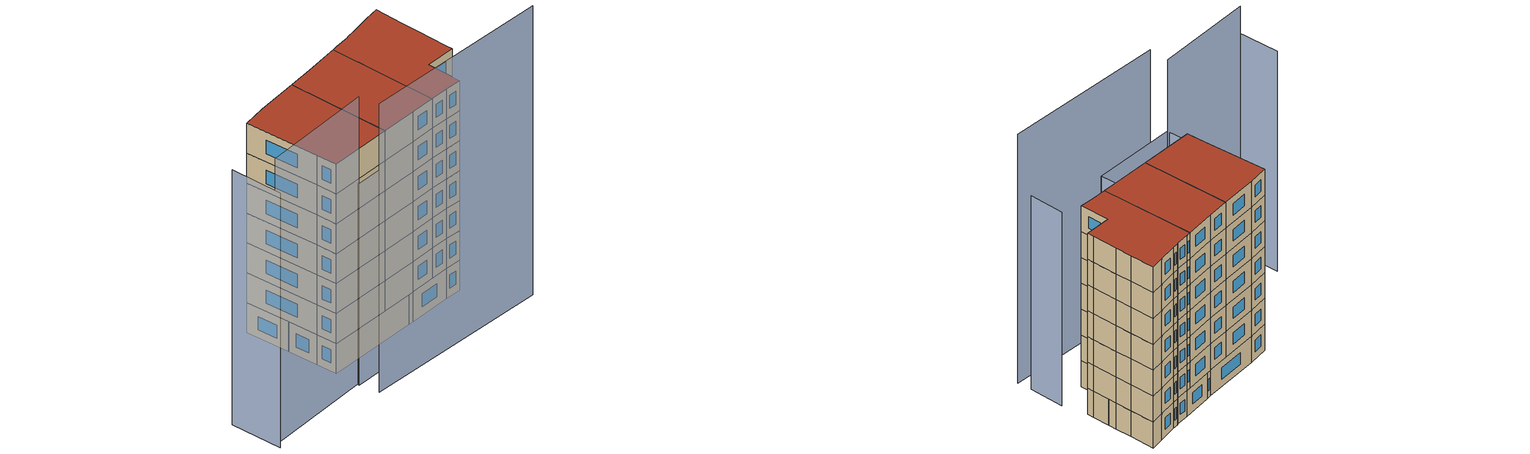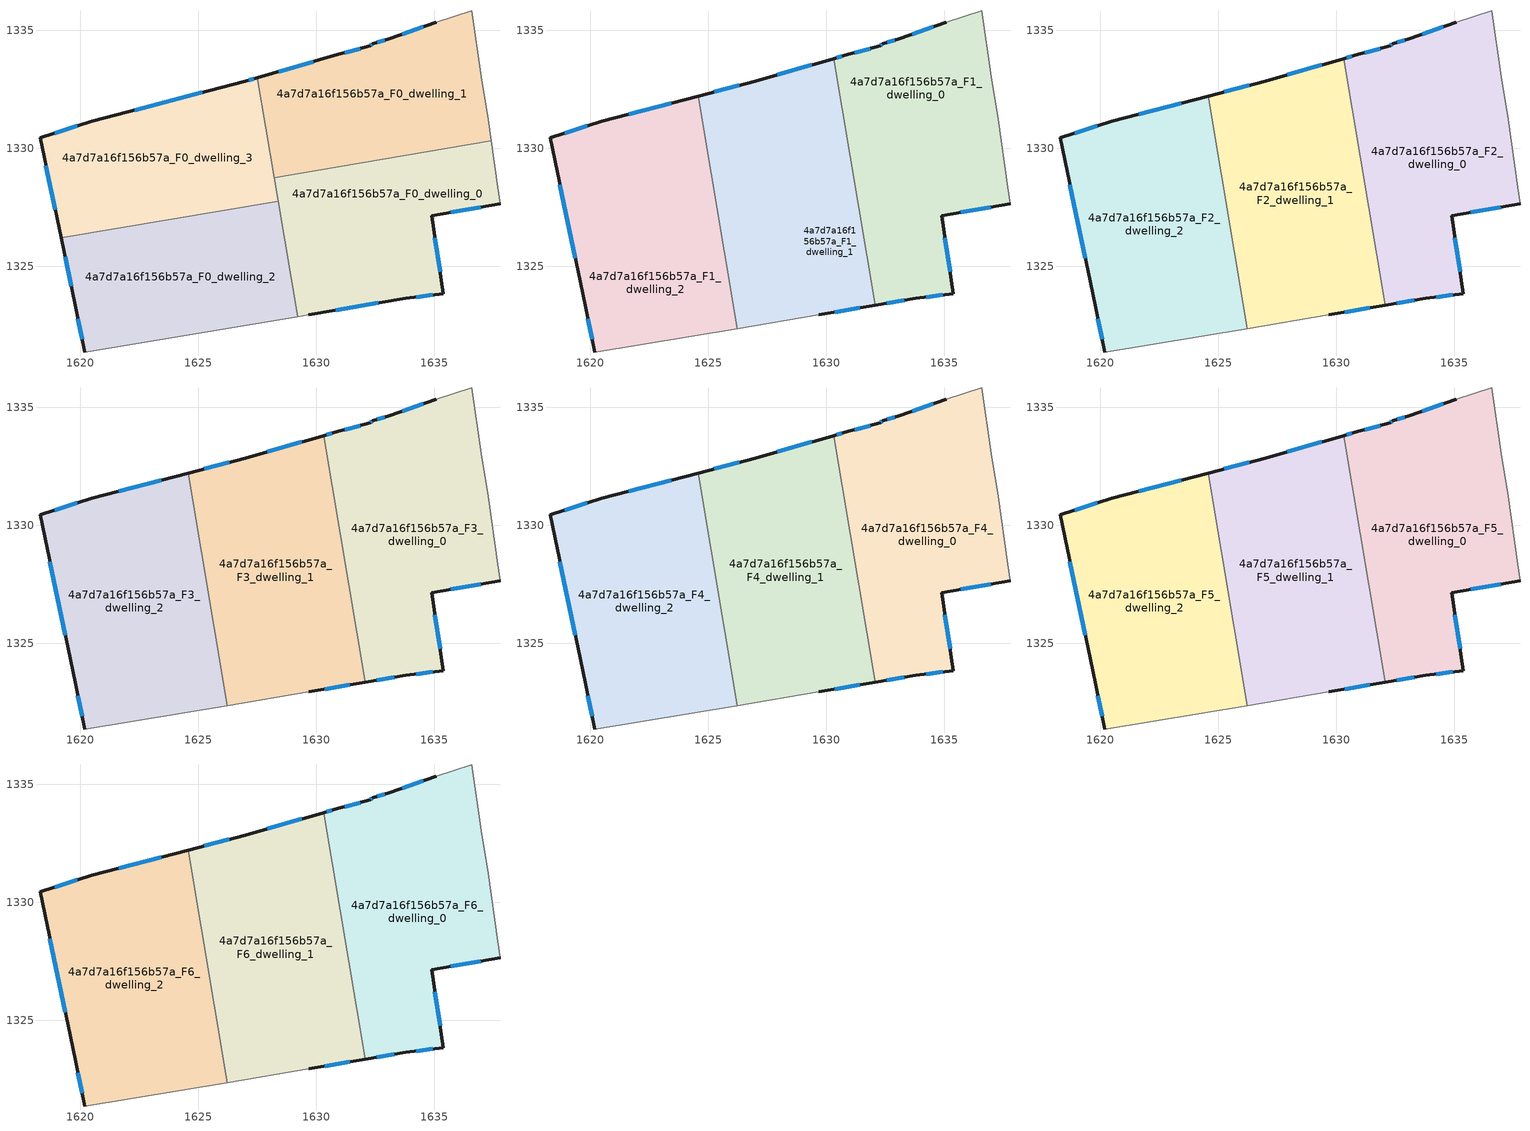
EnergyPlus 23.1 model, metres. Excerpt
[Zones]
4a7d7a16f156b57a_F0_dwelling_0
 floor ground (EU_floor_Construction): 1637.43,1330.31 1637.7,1328.34 1637.8,1327.64 1634.89,1327.14 1635.39,1323.83 1633.79,1323.63 1629.69,1322.93 1629.21,1322.85 1628.21,1328.76 z0
 wall outside (EU_wall_Construction): 1629.69,1322.93 1633.79,1323.63 1635.39,1323.83 1634.89,1327.14 1637.8,1327.64 z0:3
 wall adiabatic (EU_wall_Construction): 1629.21,1322.85 1629.69,1322.93 / 1637.8,1327.64 1637.7,1328.34 1637.43,1330.31 z0:3
 wall to 4a7d7a16f156b57a_F0_dwelling_1 (EU_wall_Construction): 1637.43,1330.31 1628.21,1328.76 z0:3
 wall to 4a7d7a16f156b57a_F0_dwelling_2 (EU_wall_Construction): 1628.38,1327.75 1629.21,1322.85 z0:3
 wall to 4a7d7a16f156b57a_F0_dwelling_3 (EU_wall_Construction): 1628.21,1328.76 1628.38,1327.75 z0:3
 window (EU_Window_Construction): 1635.25,1324.76 1635.03,1326.21 / 1634.24,1323.69 1634.95,1323.78 / 1630.84,1323.13 1632.64,1323.44 / 1635.71,1327.28 1636.98,1327.5 z0.84:2.16
4a7d7a16f156b57a_F0_dwelling_1
 floor ground (EU_floor_Construction): 1636.6,1335.84 1637,1333.04 1637.3,1331.24 1637.43,1330.31 1628.21,1328.76 1627.5,1332.99 1630.79,1333.94 1632.3,1334.34 1632.4,1334.44 1633.09,1334.64 1635.1,1335.34 z0
 wall outside (EU_wall_Construction): 1635.1,1335.34 1633.09,1334.64 1632.4,1334.44 1632.3,1334.34 1630.79,1333.94 1627.5,1332.99 z0:3
 wall adiabatic (EU_wall_Construction): 1637.43,1330.31 1637.3,1331.24 1637,1333.04 1636.6,1335.84 1635.1,1335.34 z0:3
 wall to 4a7d7a16f156b57a_F0_dwelling_3 (EU_wall_Construction): 1627.5,1332.99 1628.21,1328.76 z0:3
 window (EU_Window_Construction): 1634.54,1335.15 1633.66,1334.84 / 1629.87,1333.67 1628.42,1333.26 / 1631.87,1334.23 1631.21,1334.05 / 1632.37,1334.41 1632.32,1334.37 / 1632.9,1334.59 1632.59,1334.5 z0.84:2.16
4a7d7a16f156b57a_F0_dwelling_2
 floor ground (EU_floor_Construction): 1628.38,1327.75 1629.21,1322.85 1620.18,1321.34 1619.78,1323.34 1619.18,1326.2 z0
 wall outside (EU_wall_Construction): 1619.18,1326.2 1619.78,1323.34 1620.18,1321.34 z0:3
 wall to 4a7d7a16f156b57a_F0_dwelling_3 (EU_wall_Construction): 1628.38,1327.75 1619.18,1326.2 z0:3
 wall adiabatic (EU_wall_Construction): 1620.18,1321.34 1629.21,1322.85 z0:3
 window (EU_Window_Construction): 1619.35,1325.4 1619.61,1324.14 / 1619.89,1322.78 1620.07,1321.9 z0.84:2.16
4a7d7a16f156b57a_F0_dwelling_3
 floor ground (EU_floor_Construction): 1627.5,1332.99 1628.38,1327.75 1619.18,1326.2 1618.28,1330.44 1620.48,1331.14 1626.99,1332.84 z0
 wall outside (EU_wall_Construction): 1627.5,1332.99 1626.99,1332.84 1620.48,1331.14 1618.28,1330.44 1619.18,1326.2 z0:3
 window (EU_Window_Construction): 1618.53,1329.25 1618.93,1327.39 / 1619.87,1330.95 1618.9,1330.64 / 1625.17,1332.37 1622.31,1331.62 / 1627.35,1332.95 1627.13,1332.88 z0.84:2.16
4a7d7a16f156b57a_F1_dwelling_0
 floor to 4a7d7a16f156b57a_F0_dwelling_0 (EU_floor_Construction): 1637.42,1330.31 1637.7,1328.34 1637.8,1327.64 1634.89,1327.14 1635.39,1323.83 1633.79,1323.63 1632.09,1323.34 1631.1,1329.24 z3
 floor to 4a7d7a16f156b57a_F0_dwelling_1 (EU_floor_Construction): 1636.6,1335.84 1637,1333.04 1637.3,1331.24 1637.42,1330.31 1631.1,1329.24 1630.33,1333.81 1630.79,1333.94 1632.3,1334.34 1632.4,1334.44 1633.09,1334.64 1635.1,1335.34 z3
 wall outside (EU_wall_Construction): 1635.1,1335.34 1633.09,1334.64 1632.4,1334.44 1632.3,1334.34 1630.79,1333.94 1630.33,1333.81 / 1632.09,1323.34 1633.79,1323.63 1635.39,1323.83 1634.89,1327.14 1637.8,1327.64 z3:6
 wall adiabatic (EU_wall_Construction): 1637.8,1327.64 1637.7,1328.34 1637.3,1331.24 1637,1333.04 1636.6,1335.84 1635.1,1335.34 z3:6
 wall to 4a7d7a16f156b57a_F1_dwelling_1 (EU_wall_Construction): 1630.33,1333.81 1632.09,1323.34 z3:6
 window (EU_Window_Construction): 1634.54,1335.15 1633.66,1334.84 / 1635.71,1327.28 1636.98,1327.5 / 1635.25,1324.76 1635.03,1326.21 / 1634.24,1323.69 1634.95,1323.78 / 1632.57,1323.43 1633.32,1323.55 / 1630.66,1333.9 1630.46,1333.84 / 1631.87,1334.23 1631.21,1334.05 / 1632.37,1334.41 1632.32,1334.37 / 1632.9,1334.59 1632.59,1334.5 z3.84:5.16
4a7d7a16f156b57a_F1_dwelling_1
 floor to 4a7d7a16f156b57a_F0_dwelling_1 (EU_floor_Construction): 1630.33,1333.81 1631.1,1329.24 1628.21,1328.76 1627.5,1332.99 z3
 floor to 4a7d7a16f156b57a_F0_dwelling_0 (EU_floor_Construction): 1631.1,1329.24 1632.09,1323.34 1629.69,1322.93 1629.21,1322.85 1628.21,1328.76 z3
 floor to 4a7d7a16f156b57a_F0_dwelling_3 (EU_floor_Construction): 1627.5,1332.99 1628.38,1327.75 1625.41,1327.25 1624.57,1332.21 1626.99,1332.84 z3
 floor to 4a7d7a16f156b57a_F0_dwelling_2 (EU_floor_Construction): 1628.38,1327.75 1629.21,1322.85 1626.23,1322.35 1625.41,1327.25 z3
 wall outside (EU_wall_Construction): 1630.33,1333.81 1626.99,1332.84 1624.57,1332.21 / 1629.69,1322.93 1632.09,1323.34 z3:6
 wall adiabatic (EU_wall_Construction): 1626.23,1322.35 1629.69,1322.93 z3:6
 wall to 4a7d7a16f156b57a_F1_dwelling_2 (EU_wall_Construction): 1624.57,1332.21 1626.23,1322.35 z3:6
 window (EU_Window_Construction): 1626.31,1332.66 1625.25,1332.39 / 1629.39,1333.54 1627.93,1333.11 / 1630.36,1323.05 1631.42,1323.23 z3.84:5.16
4a7d7a16f156b57a_F1_dwelling_2
 floor to 4a7d7a16f156b57a_F0_dwelling_2 (EU_floor_Construction): 1625.41,1327.25 1626.23,1322.35 1620.18,1321.34 1619.78,1323.34 1619.18,1326.2 z3
 floor to 4a7d7a16f156b57a_F0_dwelling_3 (EU_floor_Construction): 1624.57,1332.21 1625.41,1327.25 1619.18,1326.2 1618.28,1330.44 1620.48,1331.14 z3
 wall outside (EU_wall_Construction): 1624.57,1332.21 1620.48,1331.14 1618.28,1330.44 1619.78,1323.34 1620.18,1321.34 z3:6
 wall adiabatic (EU_wall_Construction): 1620.18,1321.34 1626.23,1322.35 z3:6
 window (EU_Window_Construction): 1618.7,1328.45 1619.36,1325.33 / 1619.87,1330.95 1618.9,1330.64 / 1623.42,1331.91 1621.63,1331.44 / 1619.89,1322.78 1620.07,1321.9 z3.84:5.16
4a7d7a16f156b57a_F2_dwelling_0
 floor to 4a7d7a16f156b57a_F1_dwelling_0 (EU_floor_Construction): 1636.6,1335.84 1637,1333.04 1637.3,1331.24 1637.7,1328.34 1637.8,1327.64 1634.89,1327.14 1635.39,1323.83 1633.79,1323.63 1632.09,1323.34 1630.33,1333.81 1630.79,1333.94 1632.3,1334.34 1632.4,1334.44 1633.09,1334.64 1635.1,1335.34 z6
 wall outside (EU_wall_Construction): 1635.1,1335.34 1633.09,1334.64 1632.4,1334.44 1632.3,1334.34 1630.79,1333.94 1630.33,1333.81 / 1632.09,1323.34 1633.79,1323.63 1635.39,1323.83 1634.89,1327.14 1637.8,1327.64 z6:9
 wall adiabatic (EU_wall_Construction): 1637.8,1327.64 1637.7,1328.34 1637.3,1331.24 1637,1333.04 1636.6,1335.84 1635.1,1335.34 z6:9
 wall to 4a7d7a16f156b57a_F2_dwelling_1 (EU_wall_Construction): 1630.33,1333.81 1632.09,1323.34 z6:9
 window (EU_Window_Construction): 1634.54,1335.15 1633.66,1334.84 / 1635.71,1327.28 1636.98,1327.5 / 1635.25,1324.76 1635.03,1326.21 / 1634.24,1323.69 1634.95,1323.78 / 1632.57,1323.43 1633.32,1323.55 / 1630.66,1333.9 1630.46,1333.84 / 1631.87,1334.23 1631.21,1334.05 / 1632.37,1334.41 1632.32,1334.37 / 1632.9,1334.59 1632.59,1334.5 z6.84:8.16
4a7d7a16f156b57a_F2_dwelling_1
 floor to 4a7d7a16f156b57a_F1_dwelling_1 (EU_floor_Construction): 1630.33,1333.81 1632.09,1323.34 1629.69,1322.93 1626.23,1322.35 1624.57,1332.21 1626.99,1332.84 z6
 wall outside (EU_wall_Construction): 1630.33,1333.81 1626.99,1332.84 1624.57,1332.21 / 1629.69,1322.93 1632.09,1323.34 z6:9
 wall adiabatic (EU_wall_Construction): 1626.23,1322.35 1629.69,1322.93 z6:9
 wall to 4a7d7a16f156b57a_F2_dwelling_2 (EU_wall_Construction): 1624.57,1332.21 1626.23,1322.35 z6:9
 window (EU_Window_Construction): 1626.31,1332.66 1625.25,1332.39 / 1629.39,1333.54 1627.93,1333.11 / 1630.36,1323.05 1631.42,1323.23 z6.84:8.16
4a7d7a16f156b57a_F2_dwelling_2
 floor to 4a7d7a16f156b57a_F1_dwelling_2 (EU_floor_Construction): 1624.57,1332.21 1626.23,1322.35 1620.18,1321.34 1619.78,1323.34 1618.28,1330.44 1620.48,1331.14 z6
 wall outside (EU_wall_Construction): 1624.57,1332.21 1620.48,1331.14 1618.28,1330.44 1619.78,1323.34 1620.18,1321.34 z6:9
 wall adiabatic (EU_wall_Construction): 1620.18,1321.34 1626.23,1322.35 z6:9
 window (EU_Window_Construction): 1618.7,1328.45 1619.36,1325.33 / 1619.87,1330.95 1618.9,1330.64 / 1623.42,1331.91 1621.63,1331.44 / 1619.89,1322.78 1620.07,1321.9 z6.84:8.16
4a7d7a16f156b57a_F3_dwelling_0
 floor to 4a7d7a16f156b57a_F2_dwelling_0 (EU_floor_Construction): 1636.6,1335.84 1637,1333.04 1637.3,1331.24 1637.7,1328.34 1637.8,1327.64 1634.89,1327.14 1635.39,1323.83 1633.79,1323.63 1632.09,1323.34 1630.33,1333.81 1630.79,1333.94 1632.3,1334.34 1632.4,1334.44 1633.09,1334.64 1635.1,1335.34 z9
 wall outside (EU_wall_Construction): 1635.1,1335.34 1633.09,1334.64 1632.4,1334.44 1632.3,1334.34 1630.79,1333.94 1630.33,1333.81 / 1632.09,1323.34 1633.79,1323.63 1635.39,1323.83 1634.89,1327.14 1637.8,1327.64 z9:12
 wall adiabatic (EU_wall_Construction): 1637.8,1327.64 1637.7,1328.34 1637.3,1331.24 1637,1333.04 1636.6,1335.84 1635.1,1335.34 z9:12
 wall to 4a7d7a16f156b57a_F3_dwelling_1 (EU_wall_Construction): 1630.33,1333.81 1632.09,1323.34 z9:12
 window (EU_Window_Construction): 1634.54,1335.15 1633.66,1334.84 / 1635.71,1327.28 1636.98,1327.5 / 1635.25,1324.76 1635.03,1326.21 / 1634.24,1323.69 1634.95,1323.78 / 1632.57,1323.43 1633.32,1323.55 / 1630.66,1333.9 1630.46,1333.84 / 1631.87,1334.23 1631.21,1334.05 / 1632.37,1334.41 1632.32,1334.37 / 1632.9,1334.59 1632.59,1334.5 z9.84:11.16
4a7d7a16f156b57a_F3_dwelling_1
 floor to 4a7d7a16f156b57a_F2_dwelling_1 (EU_floor_Construction): 1630.33,1333.81 1632.09,1323.34 1629.69,1322.93 1626.23,1322.35 1624.57,1332.21 1626.99,1332.84 z9
 wall outside (EU_wall_Construction): 1630.33,1333.81 1626.99,1332.84 1624.57,1332.21 / 1629.69,1322.93 1632.09,1323.34 z9:12
 wall adiabatic (EU_wall_Construction): 1626.23,1322.35 1629.69,1322.93 z9:12
 wall to 4a7d7a16f156b57a_F3_dwelling_2 (EU_wall_Construction): 1624.57,1332.21 1626.23,1322.35 z9:12
 window (EU_Window_Construction): 1626.31,1332.66 1625.25,1332.39 / 1629.39,1333.54 1627.93,1333.11 / 1630.36,1323.05 1631.42,1323.23 z9.84:11.16
4a7d7a16f156b57a_F3_dwelling_2
 floor to 4a7d7a16f156b57a_F2_dwelling_2 (EU_floor_Construction): 1624.57,1332.21 1626.23,1322.35 1620.18,1321.34 1619.78,1323.34 1618.28,1330.44 1620.48,1331.14 z9
 wall outside (EU_wall_Construction): 1624.57,1332.21 1620.48,1331.14 1618.28,1330.44 1619.78,1323.34 1620.18,1321.34 z9:12
 wall adiabatic (EU_wall_Construction): 1620.18,1321.34 1626.23,1322.35 z9:12
 window (EU_Window_Construction): 1618.7,1328.45 1619.36,1325.33 / 1619.87,1330.95 1618.9,1330.64 / 1623.42,1331.91 1621.63,1331.44 / 1619.89,1322.78 1620.07,1321.9 z9.84:11.16
4a7d7a16f156b57a_F4_dwelling_0
 floor to 4a7d7a16f156b57a_F3_dwelling_0 (EU_floor_Construction): 1636.6,1335.84 1637,1333.04 1637.3,1331.24 1637.7,1328.34 1637.8,1327.64 1634.89,1327.14 1635.39,1323.83 1633.79,1323.63 1632.09,1323.34 1630.33,1333.81 1630.79,1333.94 1632.3,1334.34 1632.4,1334.44 1633.09,1334.64 1635.1,1335.34 z12
 wall outside (EU_wall_Construction): 1635.1,1335.34 1633.09,1334.64 1632.4,1334.44 1632.3,1334.34 1630.79,1333.94 1630.33,1333.81 / 1632.09,1323.34 1633.79,1323.63 1635.39,1323.83 1634.89,1327.14 1637.8,1327.64 z12:15
 wall adiabatic (EU_wall_Construction): 1637.8,1327.64 1637.7,1328.34 1637.3,1331.24 1637,1333.04 1636.6,1335.84 1635.1,1335.34 z12:15
 wall to 4a7d7a16f156b57a_F4_dwelling_1 (EU_wall_Construction): 1630.33,1333.81 1632.09,1323.34 z12:15
 window (EU_Window_Construction): 1634.54,1335.15 1633.66,1334.84 / 1635.71,1327.28 1636.98,1327.5 / 1635.25,1324.76 1635.03,1326.21 / 1634.24,1323.69 1634.95,1323.78 / 1632.57,1323.43 1633.32,1323.55 / 1630.66,1333.9 1630.46,1333.84 / 1631.87,1334.23 1631.21,1334.05 / 1632.37,1334.41 1632.32,1334.37 / 1632.9,1334.59 1632.59,1334.5 z12.84:14.16
4a7d7a16f156b57a_F4_dwelling_1
 floor to 4a7d7a16f156b57a_F3_dwelling_1 (EU_floor_Construction): 1630.33,1333.81 1632.09,1323.34 1629.69,1322.93 1626.23,1322.35 1624.57,1332.21 1626.99,1332.84 z12
 wall outside (EU_wall_Construction): 1630.33,1333.81 1626.99,1332.84 1624.57,1332.21 / 1629.69,1322.93 1632.09,1323.34 z12:15
 wall adiabatic (EU_wall_Construction): 1626.23,1322.35 1629.69,1322.93 z12:15
 wall to 4a7d7a16f156b57a_F4_dwelling_2 (EU_wall_Construction): 1624.57,1332.21 1626.23,1322.35 z12:15
 window (EU_Window_Construction): 1626.31,1332.66 1625.25,1332.39 / 1629.39,1333.54 1627.93,1333.11 / 1630.36,1323.05 1631.42,1323.23 z12.84:14.16
4a7d7a16f156b57a_F4_dwelling_2
 floor to 4a7d7a16f156b57a_F3_dwelling_2 (EU_floor_Construction): 1624.57,1332.21 1626.23,1322.35 1620.18,1321.34 1619.78,1323.34 1618.28,1330.44 1620.48,1331.14 z12
 wall outside (EU_wall_Construction): 1624.57,1332.21 1620.48,1331.14 1618.28,1330.44 1619.78,1323.34 1620.18,1321.34 z12:15
 wall adiabatic (EU_wall_Construction): 1620.18,1321.34 1626.23,1322.35 z12:15
 window (EU_Window_Construction): 1618.7,1328.45 1619.36,1325.33 / 1619.87,1330.95 1618.9,1330.64 / 1623.42,1331.91 1621.63,1331.44 / 1619.89,1322.78 1620.07,1321.9 z12.84:14.16
4a7d7a16f156b57a_F5_dwelling_0
 floor to 4a7d7a16f156b57a_F4_dwelling_0 (EU_floor_Construction): 1636.6,1335.84 1637,1333.04 1637.3,1331.24 1637.7,1328.34 1637.8,1327.64 1634.89,1327.14 1635.39,1323.83 1633.79,1323.63 1632.09,1323.34 1630.33,1333.81 1630.79,1333.94 1632.3,1334.34 1632.4,1334.44 1633.09,1334.64 1635.1,1335.34 z15
 wall outside (EU_wall_Construction): 1635.1,1335.34 1633.09,1334.64 1632.4,1334.44 1632.3,1334.34 1630.79,1333.94 1630.33,1333.81 / 1632.09,1323.34 1633.79,1323.63 1635.39,1323.83 1634.89,1327.14 1637.8,1327.64 z15:18
 wall adiabatic (EU_wall_Construction): 1637.8,1327.64 1637.7,1328.34 1637.3,1331.24 1637,1333.04 1636.6,1335.84 1635.1,1335.34 z15:18
 wall to 4a7d7a16f156b57a_F5_dwelling_1 (EU_wall_Construction): 1630.33,1333.81 1632.09,1323.34 z15:18
 window (EU_Window_Construction): 1634.54,1335.15 1633.66,1334.84 / 1635.71,1327.28 1636.98,1327.5 / 1635.25,1324.76 1635.03,1326.21 / 1634.24,1323.69 1634.95,1323.78 / 1632.57,1323.43 1633.32,1323.55 / 1630.66,1333.9 1630.46,1333.84 / 1631.87,1334.23 1631.21,1334.05 / 1632.37,1334.41 1632.32,1334.37 / 1632.9,1334.59 1632.59,1334.5 z15.84:17.16
4a7d7a16f156b57a_F5_dwelling_1
 floor to 4a7d7a16f156b57a_F4_dwelling_1 (EU_floor_Construction): 1630.33,1333.81 1632.09,1323.34 1629.69,1322.93 1626.23,1322.35 1624.57,1332.21 1626.99,1332.84 z15
 wall outside (EU_wall_Construction): 1630.33,1333.81 1626.99,1332.84 1624.57,1332.21 / 1629.69,1322.93 1632.09,1323.34 z15:18
 wall adiabatic (EU_wall_Construction): 1626.23,1322.35 1629.69,1322.93 z15:18
 wall to 4a7d7a16f156b57a_F5_dwelling_2 (EU_wall_Construction): 1624.57,1332.21 1626.23,1322.35 z15:18
 window (EU_Window_Construction): 1626.31,1332.66 1625.25,1332.39 / 1629.39,1333.54 1627.93,1333.11 / 1630.36,1323.05 1631.42,1323.23 z15.84:17.16
4a7d7a16f156b57a_F5_dwelling_2
 floor to 4a7d7a16f156b57a_F4_dwelling_2 (EU_floor_Construction): 1624.57,1332.21 1626.23,1322.35 1620.18,1321.34 1619.78,1323.34 1618.28,1330.44 1620.48,1331.14 z15
 wall outside (EU_wall_Construction): 1624.57,1332.21 1620.48,1331.14 1618.28,1330.44 1619.78,1323.34 1620.18,1321.34 z15:18
 wall adiabatic (EU_wall_Construction): 1620.18,1321.34 1626.23,1322.35 z15:18
 window (EU_Window_Construction): 1618.7,1328.45 1619.36,1325.33 / 1619.87,1330.95 1618.9,1330.64 / 1623.42,1331.91 1621.63,1331.44 / 1619.89,1322.78 1620.07,1321.9 z15.84:17.16
4a7d7a16f156b57a_F6_dwelling_0
 floor to 4a7d7a16f156b57a_F5_dwelling_0 (EU_floor_Construction): 1636.6,1335.84 1637,1333.04 1637.3,1331.24 1637.7,1328.34 1637.8,1327.64 1634.89,1327.14 1635.39,1323.83 1633.79,1323.63 1632.09,1323.34 1630.33,1333.81 1630.79,1333.94 1632.3,1334.34 1632.4,1334.44 1633.09,1334.64 1635.1,1335.34 z18
 wall outside (EU_wall_Construction): 1635.1,1335.34 1633.09,1334.64 1632.4,1334.44 1632.3,1334.34 1630.79,1333.94 1630.33,1333.81 / 1632.09,1323.34 1633.79,1323.63 1635.39,1323.83 1634.89,1327.14 1637.8,1327.64 z18:21
 wall adiabatic (EU_wall_Construction): 1637.8,1327.64 1637.7,1328.34 1637.3,1331.24 1637,1333.04 1636.6,1335.84 1635.1,1335.34 z18:21
 wall to 4a7d7a16f156b57a_F6_dwelling_1 (EU_wall_Construction): 1630.33,1333.81 1632.09,1323.34 z18:21
 window (EU_Window_Construction): 1634.54,1335.15 1633.66,1334.84 / 1635.71,1327.28 1636.98,1327.5 / 1635.25,1324.76 1635.03,1326.21 / 1634.24,1323.69 1634.95,1323.78 / 1632.57,1323.43 1633.32,1323.55 / 1630.66,1333.9 1630.46,1333.84 / 1631.87,1334.23 1631.21,1334.05 / 1632.37,1334.41 1632.32,1334.37 / 1632.9,1334.59 1632.59,1334.5 z18.84:20.16
 roof outside (EU_roof_Construction): 1635.39,1323.83 1634.89,1327.14 1637.8,1327.64 1637.7,1328.34 1637.3,1331.24 1637,1333.04 1636.6,1335.84 1635.1,1335.34 1633.09,1334.64 1632.4,1334.44 1632.3,1334.34 1630.79,1333.94 1630.33,1333.81 1632.09,1323.34 1633.79,1323.63 z21
4a7d7a16f156b57a_F6_dwelling_1
 floor to 4a7d7a16f156b57a_F5_dwelling_1 (EU_floor_Construction): 1630.33,1333.81 1632.09,1323.34 1629.69,1322.93 1626.23,1322.35 1624.57,1332.21 1626.99,1332.84 z18
 wall outside (EU_wall_Construction): 1630.33,1333.81 1626.99,1332.84 1624.57,1332.21 / 1629.69,1322.93 1632.09,1323.34 z18:21
 wall adiabatic (EU_wall_Construction): 1626.23,1322.35 1629.69,1322.93 z18:21
 wall to 4a7d7a16f156b57a_F6_dwelling_2 (EU_wall_Construction): 1624.57,1332.21 1626.23,1322.35 z18:21
 window (EU_Window_Construction): 1626.31,1332.66 1625.25,1332.39 / 1629.39,1333.54 1627.93,1333.11 / 1630.36,1323.05 1631.42,1323.23 z18.84:20.16
 roof outside (EU_roof_Construction): 1632.09,1323.34 1630.33,1333.81 1626.99,1332.84 1624.57,1332.21 1626.23,1322.35 1629.69,1322.93 z21
4a7d7a16f156b57a_F6_dwelling_2
 floor to 4a7d7a16f156b57a_F5_dwelling_2 (EU_floor_Construction): 1624.57,1332.21 1626.23,1322.35 1620.18,1321.34 1619.78,1323.34 1618.28,1330.44 1620.48,1331.14 z18
 wall outside (EU_wall_Construction): 1624.57,1332.21 1620.48,1331.14 1618.28,1330.44 1619.78,1323.34 1620.18,1321.34 z18:21
 wall adiabatic (EU_wall_Construction): 1620.18,1321.34 1626.23,1322.35 z18:21
 window (EU_Window_Construction): 1618.7,1328.45 1619.36,1325.33 / 1619.87,1330.95 1618.9,1330.64 / 1623.42,1331.91 1621.63,1331.44 / 1619.89,1322.78 1620.07,1321.9 z18.84:20.16
 roof outside (EU_roof_Construction): 1626.23,1322.35 1624.57,1332.21 1620.48,1331.14 1618.28,1330.44 1619.78,1323.34 1620.18,1321.34 z21
shading: 1621.17,1317.09 1639.6,1319.53 z0:28.9; 1620.18,1321.34 1629.69,1322.93 / 1629.69,1322.93 1630.1,1320.5 / 1630.1,1320.5 1620.59,1318.9 / 1620.59,1318.9 1620.18,1321.34 z0:20.2; 1639.27,1321.12 1638.8,1325.03 z0:22.5; 1609.9,1316.88 1620.74,1319.15 z0:28.7; 1609.09,1321.37 1609.97,1316.34 z0:25.5
[Building]
EU S2 Campaign: North Axis=0; Terrain=City; Solar Distribution=FullExterior
[Site:Location]
Lyon-Bron: Latitude=45.75; Longitude=5; Time Zone=1; Elevation=198
[SizingPeriod:WeatherFileDays]
AnnualSizingPeriod: Begin Month=1; Begin Day of Month=1; End Month=12; End Day of Month=31; Day of Week for Start Day=Monday; Use Weather File Daylight Saving Period=No; Use Weather File Rain and Snow Indicators=No
[MATERIAL]
EU_InternalMass_Material: Roughness=MediumRough; Thickness=0.1; Conductivity=1; Density=1800; Specific Heat=900; Thermal Absorptance=0.9; Solar Absorptance=0.7; Visible Absorptance=0.7
[MATERIAL:NOMASS] Roughness=MediumRough; Thermal Absorptance=0.9; Solar Absorptance=0.7; Visible Absorptance=0.7
Name | Thermal Resistance
EU_wall_NoMass | 0.776494
EU_roof_NoMass | 0.486893
EU_floor_NoMass | 0.421597
[WINDOWMATERIAL:SIMPLEGLAZINGSYSTEM]
EU_Window_SimpleGlazing: UFactor=4.24961; Solar Heat Gain Coefficient=0.83; Visible Transmittance=0.83
[CONSTRUCTION]
EU_wall_Construction: EU_wall_NoMass
EU_roof_Construction: EU_roof_NoMass
EU_floor_Construction: EU_floor_NoMass
EU_Window_Construction: EU_Window_SimpleGlazing
EU_InternalMass_Construction: EU_InternalMass_Material
[ZONE] Type=1; Multiplier=1; Ceiling Height=autocalculate; Floor Area=autocalculate; Part of Total Floor Area=Yes
Name | Volume
4a7d7a16f156b57a_F0_dwelling_0 | 137.544
4a7d7a16f156b57a_F1_dwelling_0; 4a7d7a16f156b57a_F2_dwelling_0; 4a7d7a16f156b57a_F3_dwelling_0; 4a7d7a16f156b57a_F4_dwelling_0; 4a7d7a16f156b57a_F5_dwelling_0; 4a7d7a16f156b57a_F6_dwelling_0 | 183.378
4a7d7a16f156b57a_F0_dwelling_1 | 137.535
4a7d7a16f156b57a_F1_dwelling_1; 4a7d7a16f156b57a_F2_dwelling_1; 4a7d7a16f156b57a_F3_dwelling_1; 4a7d7a16f156b57a_F4_dwelling_1; 4a7d7a16f156b57a_F5_dwelling_1; 4a7d7a16f156b57a_F6_dwelling_1 | 183.385
4a7d7a16f156b57a_F0_dwelling_2 | 137.524
4a7d7a16f156b57a_F1_dwelling_2; 4a7d7a16f156b57a_F2_dwelling_2; 4a7d7a16f156b57a_F3_dwelling_2; 4a7d7a16f156b57a_F4_dwelling_2; 4a7d7a16f156b57a_F5_dwelling_2; 4a7d7a16f156b57a_F6_dwelling_2 | 183.373
4a7d7a16f156b57a_F0_dwelling_3 | 137.539
[INTERNALMASS] Construction=EU_InternalMass_Construction
Name | Zone or ZoneList | Surface Area
4a7d7a16f156b57a_F0_dwelling_0_EU_InternalMass | 4a7d7a16f156b57a_F0_dwelling_0 | 45.8482
4a7d7a16f156b57a_F0_dwelling_1_EU_InternalMass | 4a7d7a16f156b57a_F0_dwelling_1 | 45.8452
4a7d7a16f156b57a_F0_dwelling_2_EU_InternalMass | 4a7d7a16f156b57a_F0_dwelling_2 | 45.8415
4a7d7a16f156b57a_F0_dwelling_3_EU_InternalMass | 4a7d7a16f156b57a_F0_dwelling_3 | 45.8462
4a7d7a16f156b57a_F1_dwelling_0_EU_InternalMass | 4a7d7a16f156b57a_F1_dwelling_0 | 61.1266
4a7d7a16f156b57a_F1_dwelling_1_EU_InternalMass | 4a7d7a16f156b57a_F1_dwelling_1 | 61.1282
4a7d7a16f156b57a_F1_dwelling_2_EU_InternalMass | 4a7d7a16f156b57a_F1_dwelling_2 | 61.1246
4a7d7a16f156b57a_F2_dwelling_0_EU_InternalMass | 4a7d7a16f156b57a_F2_dwelling_0 | 61.1266
4a7d7a16f156b57a_F2_dwelling_1_EU_InternalMass | 4a7d7a16f156b57a_F2_dwelling_1 | 61.1282
4a7d7a16f156b57a_F2_dwelling_2_EU_InternalMass | 4a7d7a16f156b57a_F2_dwelling_2 | 61.1246
4a7d7a16f156b57a_F3_dwelling_0_EU_InternalMass | 4a7d7a16f156b57a_F3_dwelling_0 | 61.1266
4a7d7a16f156b57a_F3_dwelling_1_EU_InternalMass | 4a7d7a16f156b57a_F3_dwelling_1 | 61.1282
4a7d7a16f156b57a_F3_dwelling_2_EU_InternalMass | 4a7d7a16f156b57a_F3_dwelling_2 | 61.1246
4a7d7a16f156b57a_F4_dwelling_0_EU_InternalMass | 4a7d7a16f156b57a_F4_dwelling_0 | 61.1266
4a7d7a16f156b57a_F4_dwelling_1_EU_InternalMass | 4a7d7a16f156b57a_F4_dwelling_1 | 61.1282
4a7d7a16f156b57a_F4_dwelling_2_EU_InternalMass | 4a7d7a16f156b57a_F4_dwelling_2 | 61.1246
4a7d7a16f156b57a_F5_dwelling_0_EU_InternalMass | 4a7d7a16f156b57a_F5_dwelling_0 | 61.1266
4a7d7a16f156b57a_F5_dwelling_1_EU_InternalMass | 4a7d7a16f156b57a_F5_dwelling_1 | 61.1282
4a7d7a16f156b57a_F5_dwelling_2_EU_InternalMass | 4a7d7a16f156b57a_F5_dwelling_2 | 61.1246
4a7d7a16f156b57a_F6_dwelling_0_EU_InternalMass | 4a7d7a16f156b57a_F6_dwelling_0 | 61.1266
4a7d7a16f156b57a_F6_dwelling_1_EU_InternalMass | 4a7d7a16f156b57a_F6_dwelling_1 | 61.1282
4a7d7a16f156b57a_F6_dwelling_2_EU_InternalMass | 4a7d7a16f156b57a_F6_dwelling_2 | 61.1246
[OTHEREQUIPMENT] Fuel Type=Electricity; Design Level Calculation Method=Watts/Area; Power per Zone Floor Area=1; Fraction Latent=0; Fraction Radiant=0; Fraction Lost=0; Carbon Dioxide Generation Rate=0; EndUse Subcategory=EU_Step8_InternalGains
Name | Zone or ZoneList or Space or SpaceList | Schedule
EU_Step8_InternalGain_4a7d7a16f156b57a_F0_dwelling_0_f000 | 4a7d7a16f156b57a_F0_dwelling_0 | EU_Step8_GainSchedule_4a7d7a16f156b57a_F0_dwelling_0_f000
EU_Step8_InternalGain_4a7d7a16f156b57a_F0_dwelling_1_f000 | 4a7d7a16f156b57a_F0_dwelling_1 | EU_Step8_GainSchedule_4a7d7a16f156b57a_F0_dwelling_1_f000
EU_Step8_InternalGain_4a7d7a16f156b57a_F0_dwelling_2_f000 | 4a7d7a16f156b57a_F0_dwelling_2 | EU_Step8_GainSchedule_4a7d7a16f156b57a_F0_dwelling_2_f000
EU_Step8_InternalGain_4a7d7a16f156b57a_F0_dwelling_3_f000 | 4a7d7a16f156b57a_F0_dwelling_3 | EU_Step8_GainSchedule_4a7d7a16f156b57a_F0_dwelling_3_f000
EU_Step8_InternalGain_4a7d7a16f156b57a_F1_dwelling_0_f000 | 4a7d7a16f156b57a_F1_dwelling_0 | EU_Step8_GainSchedule_4a7d7a16f156b57a_F1_dwelling_0_f000
EU_Step8_InternalGain_4a7d7a16f156b57a_F1_dwelling_1_f000 | 4a7d7a16f156b57a_F1_dwelling_1 | EU_Step8_GainSchedule_4a7d7a16f156b57a_F1_dwelling_1_f000
EU_Step8_InternalGain_4a7d7a16f156b57a_F1_dwelling_2_f000 | 4a7d7a16f156b57a_F1_dwelling_2 | EU_Step8_GainSchedule_4a7d7a16f156b57a_F1_dwelling_2_f000
EU_Step8_InternalGain_4a7d7a16f156b57a_F2_dwelling_0_f000 | 4a7d7a16f156b57a_F2_dwelling_0 | EU_Step8_GainSchedule_4a7d7a16f156b57a_F2_dwelling_0_f000
EU_Step8_InternalGain_4a7d7a16f156b57a_F2_dwelling_1_f000 | 4a7d7a16f156b57a_F2_dwelling_1 | EU_Step8_GainSchedule_4a7d7a16f156b57a_F2_dwelling_1_f000
EU_Step8_InternalGain_4a7d7a16f156b57a_F2_dwelling_2_f000 | 4a7d7a16f156b57a_F2_dwelling_2 | EU_Step8_GainSchedule_4a7d7a16f156b57a_F2_dwelling_2_f000
EU_Step8_InternalGain_4a7d7a16f156b57a_F3_dwelling_0_f000 | 4a7d7a16f156b57a_F3_dwelling_0 | EU_Step8_GainSchedule_4a7d7a16f156b57a_F3_dwelling_0_f000
EU_Step8_InternalGain_4a7d7a16f156b57a_F3_dwelling_1_f000 | 4a7d7a16f156b57a_F3_dwelling_1 | EU_Step8_GainSchedule_4a7d7a16f156b57a_F3_dwelling_1_f000
EU_Step8_InternalGain_4a7d7a16f156b57a_F3_dwelling_2_f000 | 4a7d7a16f156b57a_F3_dwelling_2 | EU_Step8_GainSchedule_4a7d7a16f156b57a_F3_dwelling_2_f000
EU_Step8_InternalGain_4a7d7a16f156b57a_F4_dwelling_0_f000 | 4a7d7a16f156b57a_F4_dwelling_0 | EU_Step8_GainSchedule_4a7d7a16f156b57a_F4_dwelling_0_f000
EU_Step8_InternalGain_4a7d7a16f156b57a_F4_dwelling_1_f000 | 4a7d7a16f156b57a_F4_dwelling_1 | EU_Step8_GainSchedule_4a7d7a16f156b57a_F4_dwelling_1_f000
EU_Step8_InternalGain_4a7d7a16f156b57a_F4_dwelling_2_f000 | 4a7d7a16f156b57a_F4_dwelling_2 | EU_Step8_GainSchedule_4a7d7a16f156b57a_F4_dwelling_2_f000
EU_Step8_InternalGain_4a7d7a16f156b57a_F5_dwelling_0_f000 | 4a7d7a16f156b57a_F5_dwelling_0 | EU_Step8_GainSchedule_4a7d7a16f156b57a_F5_dwelling_0_f000
EU_Step8_InternalGain_4a7d7a16f156b57a_F5_dwelling_1_f000 | 4a7d7a16f156b57a_F5_dwelling_1 | EU_Step8_GainSchedule_4a7d7a16f156b57a_F5_dwelling_1_f000
EU_Step8_InternalGain_4a7d7a16f156b57a_F5_dwelling_2_f000 | 4a7d7a16f156b57a_F5_dwelling_2 | EU_Step8_GainSchedule_4a7d7a16f156b57a_F5_dwelling_2_f000
EU_Step8_InternalGain_4a7d7a16f156b57a_F6_dwelling_0_f000 | 4a7d7a16f156b57a_F6_dwelling_0 | EU_Step8_GainSchedule_4a7d7a16f156b57a_F6_dwelling_0_f000
EU_Step8_InternalGain_4a7d7a16f156b57a_F6_dwelling_1_f000 | 4a7d7a16f156b57a_F6_dwelling_1 | EU_Step8_GainSchedule_4a7d7a16f156b57a_F6_dwelling_1_f000
EU_Step8_InternalGain_4a7d7a16f156b57a_F6_dwelling_2_f000 | 4a7d7a16f156b57a_F6_dwelling_2 | EU_Step8_GainSchedule_4a7d7a16f156b57a_F6_dwelling_2_f000
[ZONEVENTILATION:DESIGNFLOWRATE] Schedule=EU_AlwaysOn; Design Flow Rate Calculation Method=AirChanges/Hour; Air Changes per Hour=0.693814; Ventilation Type=Natural; Fan Pressure Rise=0; Fan Total Efficiency=1; Constant Term Coefficient=1; Temperature Term Coefficient=0; Velocity Term Coefficient=0; Velocity Squared Term Coefficient=0; Minimum Indoor Temperature=-100; Maximum Indoor Temperature=100; Delta Temperature=-100; Minimum Outdoor Temperature=-100; Maximum Outdoor Temperature=100; Maximum Wind Speed=40
Name | Zone or ZoneList or Space or SpaceList
EU_ConstantAir_4a7d7a16f156b57a_F0_dwelling_0 | 4a7d7a16f156b57a_F0_dwelling_0
EU_ConstantAir_4a7d7a16f156b57a_F0_dwelling_1 | 4a7d7a16f156b57a_F0_dwelling_1
EU_ConstantAir_4a7d7a16f156b57a_F0_dwelling_2 | 4a7d7a16f156b57a_F0_dwelling_2
EU_ConstantAir_4a7d7a16f156b57a_F0_dwelling_3 | 4a7d7a16f156b57a_F0_dwelling_3
EU_ConstantAir_4a7d7a16f156b57a_F1_dwelling_0 | 4a7d7a16f156b57a_F1_dwelling_0
EU_ConstantAir_4a7d7a16f156b57a_F1_dwelling_1 | 4a7d7a16f156b57a_F1_dwelling_1
EU_ConstantAir_4a7d7a16f156b57a_F1_dwelling_2 | 4a7d7a16f156b57a_F1_dwelling_2
EU_ConstantAir_4a7d7a16f156b57a_F2_dwelling_0 | 4a7d7a16f156b57a_F2_dwelling_0
EU_ConstantAir_4a7d7a16f156b57a_F2_dwelling_1 | 4a7d7a16f156b57a_F2_dwelling_1
EU_ConstantAir_4a7d7a16f156b57a_F2_dwelling_2 | 4a7d7a16f156b57a_F2_dwelling_2
EU_ConstantAir_4a7d7a16f156b57a_F3_dwelling_0 | 4a7d7a16f156b57a_F3_dwelling_0
EU_ConstantAir_4a7d7a16f156b57a_F3_dwelling_1 | 4a7d7a16f156b57a_F3_dwelling_1
EU_ConstantAir_4a7d7a16f156b57a_F3_dwelling_2 | 4a7d7a16f156b57a_F3_dwelling_2
EU_ConstantAir_4a7d7a16f156b57a_F4_dwelling_0 | 4a7d7a16f156b57a_F4_dwelling_0
EU_ConstantAir_4a7d7a16f156b57a_F4_dwelling_1 | 4a7d7a16f156b57a_F4_dwelling_1
EU_ConstantAir_4a7d7a16f156b57a_F4_dwelling_2 | 4a7d7a16f156b57a_F4_dwelling_2
EU_ConstantAir_4a7d7a16f156b57a_F5_dwelling_0 | 4a7d7a16f156b57a_F5_dwelling_0
EU_ConstantAir_4a7d7a16f156b57a_F5_dwelling_1 | 4a7d7a16f156b57a_F5_dwelling_1
EU_ConstantAir_4a7d7a16f156b57a_F5_dwelling_2 | 4a7d7a16f156b57a_F5_dwelling_2
EU_ConstantAir_4a7d7a16f156b57a_F6_dwelling_0 | 4a7d7a16f156b57a_F6_dwelling_0
EU_ConstantAir_4a7d7a16f156b57a_F6_dwelling_1 | 4a7d7a16f156b57a_F6_dwelling_1
EU_ConstantAir_4a7d7a16f156b57a_F6_dwelling_2 | 4a7d7a16f156b57a_F6_dwelling_2
[HVACTEMPLATE:THERMOSTAT] Constant Heating Setpoint=20; Constant Cooling Setpoint=50
EU_HeatOnly_4a7d7a16f156b57a_F0_dwelling_0; EU_HeatOnly_4a7d7a16f156b57a_F0_dwelling_1; EU_HeatOnly_4a7d7a16f156b57a_F0_dwelling_2; EU_HeatOnly_4a7d7a16f156b57a_F0_dwelling_3; EU_HeatOnly_4a7d7a16f156b57a_F1_dwelling_0; EU_HeatOnly_4a7d7a16f156b57a_F1_dwelling_1; EU_HeatOnly_4a7d7a16f156b57a_F1_dwelling_2; EU_HeatOnly_4a7d7a16f156b57a_F2_dwelling_0; EU_HeatOnly_4a7d7a16f156b57a_F2_dwelling_1; EU_HeatOnly_4a7d7a16f156b57a_F2_dwelling_2; EU_HeatOnly_4a7d7a16f156b57a_F3_dwelling_0; EU_HeatOnly_4a7d7a16f156b57a_F3_dwelling_1; EU_HeatOnly_4a7d7a16f156b57a_F3_dwelling_2; EU_HeatOnly_4a7d7a16f156b57a_F4_dwelling_0; EU_HeatOnly_4a7d7a16f156b57a_F4_dwelling_1; EU_HeatOnly_4a7d7a16f156b57a_F4_dwelling_2; EU_HeatOnly_4a7d7a16f156b57a_F5_dwelling_0; EU_HeatOnly_4a7d7a16f156b57a_F5_dwelling_1; EU_HeatOnly_4a7d7a16f156b57a_F5_dwelling_2; EU_HeatOnly_4a7d7a16f156b57a_F6_dwelling_0; EU_HeatOnly_4a7d7a16f156b57a_F6_dwelling_1; EU_HeatOnly_4a7d7a16f156b57a_F6_dwelling_2
[HVACTEMPLATE:ZONE:IDEALLOADSAIRSYSTEM] System Availability Schedule=EU_AlwaysOn; Maximum Heating Supply Air Temperature=50; Minimum Cooling Supply Air Temperature=13; Maximum Heating Supply Air Humidity Ratio=0.0156; Minimum Cooling Supply Air Humidity Ratio=0.0077; Heating Limit=NoLimit; Cooling Limit=NoLimit; Heating Availability Schedule=EU_AlwaysOn; Cooling Availability Schedule=EU_CoolingOff; Dehumidification Control Type=ConstantSensibleHeatRatio; Cooling Sensible Heat Ratio=0.7; Dehumidification Setpoint=60; Humidification Control Type=None; Humidification Setpoint=30; Outdoor Air Method=None; Outdoor Air Flow Rate per Person=0.00944; Outdoor Air Flow Rate per Zone Floor Area=0; Outdoor Air Flow Rate per Zone=0; Demand Controlled Ventilation Type=None; Outdoor Air Economizer Type=NoEconomizer; Heat Recovery Type=None; Sensible Heat Recovery Effectiveness=0.7; Latent Heat Recovery Effectiveness=0.65
Name | Template Thermostat
4a7d7a16f156b57a_F0_dwelling_0 | EU_HeatOnly_4a7d7a16f156b57a_F0_dwelling_0
4a7d7a16f156b57a_F0_dwelling_1 | EU_HeatOnly_4a7d7a16f156b57a_F0_dwelling_1
4a7d7a16f156b57a_F0_dwelling_2 | EU_HeatOnly_4a7d7a16f156b57a_F0_dwelling_2
4a7d7a16f156b57a_F0_dwelling_3 | EU_HeatOnly_4a7d7a16f156b57a_F0_dwelling_3
4a7d7a16f156b57a_F1_dwelling_0 | EU_HeatOnly_4a7d7a16f156b57a_F1_dwelling_0
4a7d7a16f156b57a_F1_dwelling_1 | EU_HeatOnly_4a7d7a16f156b57a_F1_dwelling_1
4a7d7a16f156b57a_F1_dwelling_2 | EU_HeatOnly_4a7d7a16f156b57a_F1_dwelling_2
4a7d7a16f156b57a_F2_dwelling_0 | EU_HeatOnly_4a7d7a16f156b57a_F2_dwelling_0
4a7d7a16f156b57a_F2_dwelling_1 | EU_HeatOnly_4a7d7a16f156b57a_F2_dwelling_1
4a7d7a16f156b57a_F2_dwelling_2 | EU_HeatOnly_4a7d7a16f156b57a_F2_dwelling_2
4a7d7a16f156b57a_F3_dwelling_0 | EU_HeatOnly_4a7d7a16f156b57a_F3_dwelling_0
4a7d7a16f156b57a_F3_dwelling_1 | EU_HeatOnly_4a7d7a16f156b57a_F3_dwelling_1
4a7d7a16f156b57a_F3_dwelling_2 | EU_HeatOnly_4a7d7a16f156b57a_F3_dwelling_2
4a7d7a16f156b57a_F4_dwelling_0 | EU_HeatOnly_4a7d7a16f156b57a_F4_dwelling_0
4a7d7a16f156b57a_F4_dwelling_1 | EU_HeatOnly_4a7d7a16f156b57a_F4_dwelling_1
4a7d7a16f156b57a_F4_dwelling_2 | EU_HeatOnly_4a7d7a16f156b57a_F4_dwelling_2
4a7d7a16f156b57a_F5_dwelling_0 | EU_HeatOnly_4a7d7a16f156b57a_F5_dwelling_0
4a7d7a16f156b57a_F5_dwelling_1 | EU_HeatOnly_4a7d7a16f156b57a_F5_dwelling_1
4a7d7a16f156b57a_F5_dwelling_2 | EU_HeatOnly_4a7d7a16f156b57a_F5_dwelling_2
4a7d7a16f156b57a_F6_dwelling_0 | EU_HeatOnly_4a7d7a16f156b57a_F6_dwelling_0
4a7d7a16f156b57a_F6_dwelling_1 | EU_HeatOnly_4a7d7a16f156b57a_F6_dwelling_1
4a7d7a16f156b57a_F6_dwelling_2 | EU_HeatOnly_4a7d7a16f156b57a_F6_dwelling_2
[SIZING:ZONE] Zone Cooling Design Supply Air Temperature Input Method=SupplyAirTemperature; Zone Cooling Design Supply Air Temperature=13; Zone Heating Design Supply Air Temperature Input Method=SupplyAirTemperature; Zone Heating Design Supply Air Temperature=50; Zone Cooling Design Supply Air Humidity Ratio=0.008; Zone Heating Design Supply Air Humidity Ratio=0.008; Cooling Design Air Flow Method=DesignDay; Cooling Design Air Flow Rate=0; Cooling Minimum Air Flow per Zone Floor Area=0.000762; Cooling Minimum Air Flow=0; Cooling Minimum Air Flow Fraction=0.2; Heating Design Air Flow Method=DesignDay; Heating Design Air Flow Rate=0; Heating Maximum Air Flow per Zone Floor Area=0.002032; Heating Maximum Air Flow=0.141576; Heating Maximum Air Flow Fraction=0.3; Account for Dedicated Outdoor Air System=No; Dedicated Outdoor Air System Control Strategy=NeutralSupplyAir; Dedicated Outdoor Air Low Setpoint Temperature for Design=autosize; Dedicated Outdoor Air High Setpoint Temperature for Design=autosize; Zone Load Sizing Method=Sensible Load Only No Latent Load; Zone Latent Cooling Design Supply Air Humidity Ratio Input Method=HumidityRatioDifference; Zone Cooling Design Supply Air Humidity Ratio Difference=0.005; Zone Latent Heating Design Supply Air Humidity Ratio Input Method=HumidityRatioDifference; Zone Humidification Design Supply Air Humidity Ratio Difference=0.005
4a7d7a16f156b57a_F0_dwelling_0; 4a7d7a16f156b57a_F0_dwelling_1; 4a7d7a16f156b57a_F0_dwelling_2; 4a7d7a16f156b57a_F0_dwelling_3; 4a7d7a16f156b57a_F1_dwelling_0; 4a7d7a16f156b57a_F1_dwelling_1; 4a7d7a16f156b57a_F1_dwelling_2; 4a7d7a16f156b57a_F2_dwelling_0; 4a7d7a16f156b57a_F2_dwelling_1; 4a7d7a16f156b57a_F2_dwelling_2; 4a7d7a16f156b57a_F3_dwelling_0; 4a7d7a16f156b57a_F3_dwelling_1; 4a7d7a16f156b57a_F3_dwelling_2; 4a7d7a16f156b57a_F4_dwelling_0; 4a7d7a16f156b57a_F4_dwelling_1; 4a7d7a16f156b57a_F4_dwelling_2; 4a7d7a16f156b57a_F5_dwelling_0; 4a7d7a16f156b57a_F5_dwelling_1; 4a7d7a16f156b57a_F5_dwelling_2; 4a7d7a16f156b57a_F6_dwelling_0; 4a7d7a16f156b57a_F6_dwelling_1; 4a7d7a16f156b57a_F6_dwelling_2
[SCHEDULE:CONSTANT]
Name | Hourly Value
EU_AlwaysOn | 1
EU_CoolingOff | 0
[SCHEDULE:FILE] Column Number=1; Rows to Skip at Top=0; Number of Hours of Data=8760; Column Separator=Comma; Interpolate to Timestep=No; Minutes per Item=60; Adjust Schedule for Daylight Savings=Yes
Name | File
EU_Step8_GainSchedule_4a7d7a16f156b57a_F0_dwelling_0_f000 | ../../schedules/4a7d7a16f156b57a/4a7d7a16f156b57a_F0_dwelling_0_f000_gain.csv
EU_Step8_GainSchedule_4a7d7a16f156b57a_F0_dwelling_1_f000 | ../../schedules/4a7d7a16f156b57a/4a7d7a16f156b57a_F0_dwelling_1_f000_gain.csv
EU_Step8_GainSchedule_4a7d7a16f156b57a_F0_dwelling_2_f000 | ../../schedules/4a7d7a16f156b57a/4a7d7a16f156b57a_F0_dwelling_2_f000_gain.csv
EU_Step8_GainSchedule_4a7d7a16f156b57a_F0_dwelling_3_f000 | ../../schedules/4a7d7a16f156b57a/4a7d7a16f156b57a_F0_dwelling_3_f000_gain.csv
EU_Step8_GainSchedule_4a7d7a16f156b57a_F1_dwelling_0_f000 | ../../schedules/4a7d7a16f156b57a/4a7d7a16f156b57a_F1_dwelling_0_f000_gain.csv
EU_Step8_GainSchedule_4a7d7a16f156b57a_F1_dwelling_1_f000 | ../../schedules/4a7d7a16f156b57a/4a7d7a16f156b57a_F1_dwelling_1_f000_gain.csv
EU_Step8_GainSchedule_4a7d7a16f156b57a_F1_dwelling_2_f000 | ../../schedules/4a7d7a16f156b57a/4a7d7a16f156b57a_F1_dwelling_2_f000_gain.csv
EU_Step8_GainSchedule_4a7d7a16f156b57a_F2_dwelling_0_f000 | ../../schedules/4a7d7a16f156b57a/4a7d7a16f156b57a_F2_dwelling_0_f000_gain.csv
EU_Step8_GainSchedule_4a7d7a16f156b57a_F2_dwelling_1_f000 | ../../schedules/4a7d7a16f156b57a/4a7d7a16f156b57a_F2_dwelling_1_f000_gain.csv
EU_Step8_GainSchedule_4a7d7a16f156b57a_F2_dwelling_2_f000 | ../../schedules/4a7d7a16f156b57a/4a7d7a16f156b57a_F2_dwelling_2_f000_gain.csv
EU_Step8_GainSchedule_4a7d7a16f156b57a_F3_dwelling_0_f000 | ../../schedules/4a7d7a16f156b57a/4a7d7a16f156b57a_F3_dwelling_0_f000_gain.csv
EU_Step8_GainSchedule_4a7d7a16f156b57a_F3_dwelling_1_f000 | ../../schedules/4a7d7a16f156b57a/4a7d7a16f156b57a_F3_dwelling_1_f000_gain.csv
EU_Step8_GainSchedule_4a7d7a16f156b57a_F3_dwelling_2_f000 | ../../schedules/4a7d7a16f156b57a/4a7d7a16f156b57a_F3_dwelling_2_f000_gain.csv
EU_Step8_GainSchedule_4a7d7a16f156b57a_F4_dwelling_0_f000 | ../../schedules/4a7d7a16f156b57a/4a7d7a16f156b57a_F4_dwelling_0_f000_gain.csv
EU_Step8_GainSchedule_4a7d7a16f156b57a_F4_dwelling_1_f000 | ../../schedules/4a7d7a16f156b57a/4a7d7a16f156b57a_F4_dwelling_1_f000_gain.csv
EU_Step8_GainSchedule_4a7d7a16f156b57a_F4_dwelling_2_f000 | ../../schedules/4a7d7a16f156b57a/4a7d7a16f156b57a_F4_dwelling_2_f000_gain.csv
EU_Step8_GainSchedule_4a7d7a16f156b57a_F5_dwelling_0_f000 | ../../schedules/4a7d7a16f156b57a/4a7d7a16f156b57a_F5_dwelling_0_f000_gain.csv
EU_Step8_GainSchedule_4a7d7a16f156b57a_F5_dwelling_1_f000 | ../../schedules/4a7d7a16f156b57a/4a7d7a16f156b57a_F5_dwelling_1_f000_gain.csv
EU_Step8_GainSchedule_4a7d7a16f156b57a_F5_dwelling_2_f000 | ../../schedules/4a7d7a16f156b57a/4a7d7a16f156b57a_F5_dwelling_2_f000_gain.csv
EU_Step8_GainSchedule_4a7d7a16f156b57a_F6_dwelling_0_f000 | ../../schedules/4a7d7a16f156b57a/4a7d7a16f156b57a_F6_dwelling_0_f000_gain.csv
EU_Step8_GainSchedule_4a7d7a16f156b57a_F6_dwelling_1_f000 | ../../schedules/4a7d7a16f156b57a/4a7d7a16f156b57a_F6_dwelling_1_f000_gain.csv
EU_Step8_GainSchedule_4a7d7a16f156b57a_F6_dwelling_2_f000 | ../../schedules/4a7d7a16f156b57a/4a7d7a16f156b57a_F6_dwelling_2_f000_gain.csv
